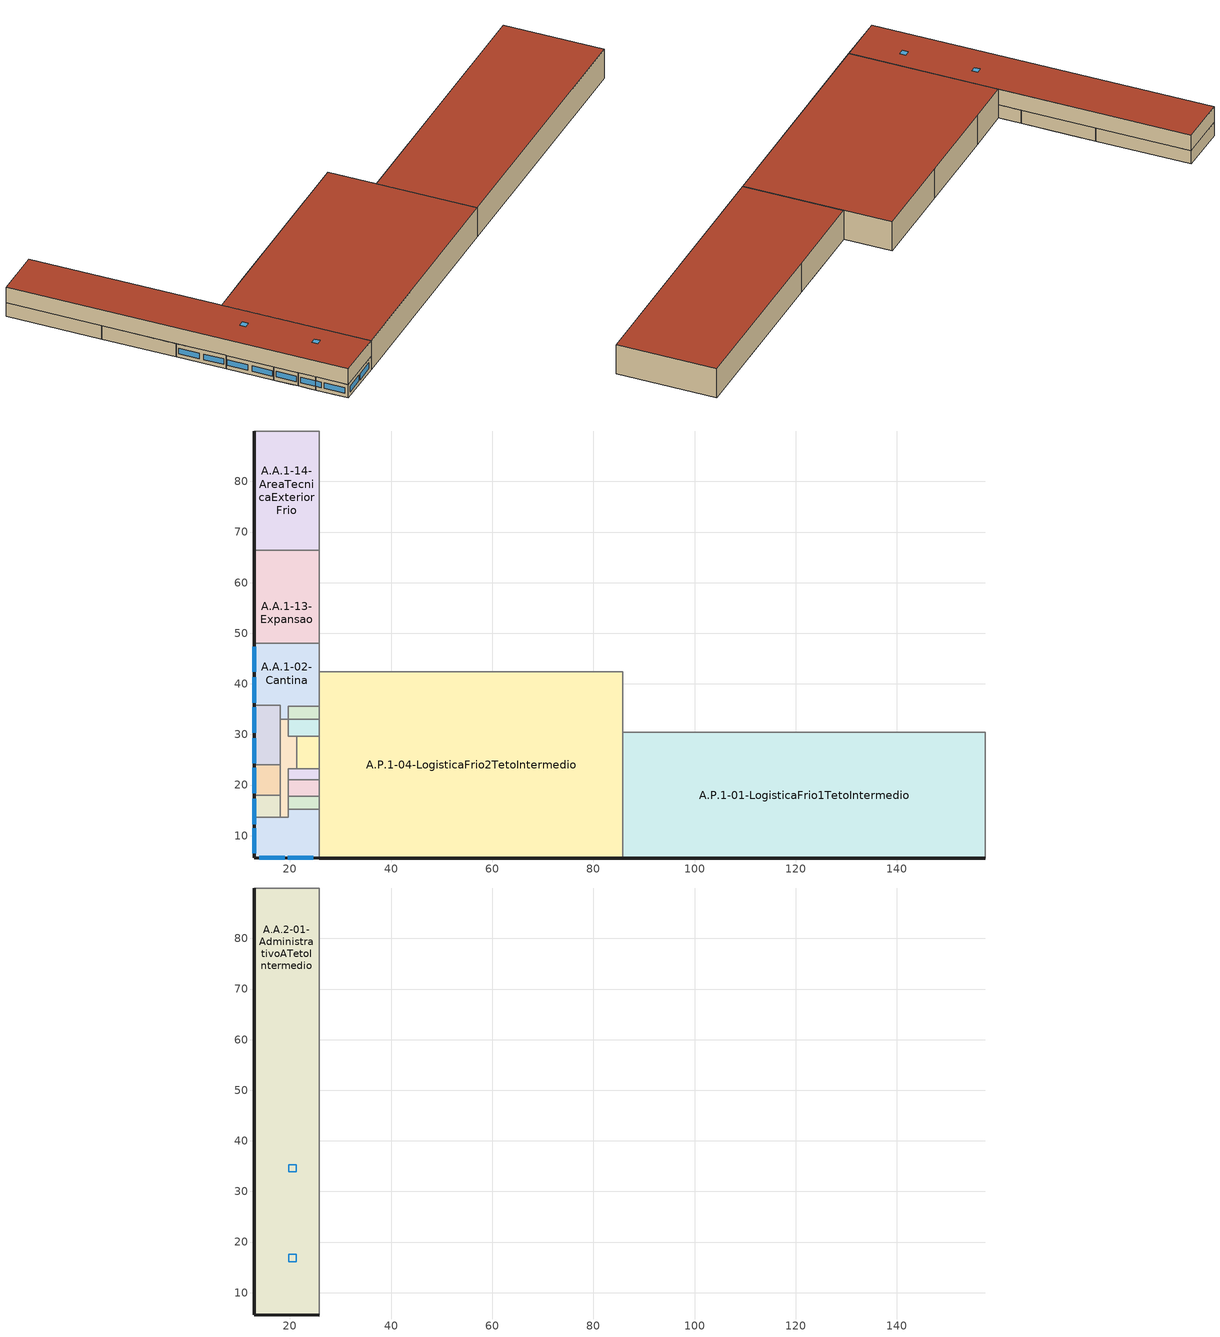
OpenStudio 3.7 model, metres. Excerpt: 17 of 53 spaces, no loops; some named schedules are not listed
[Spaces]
A.A.1-16-Caixadeescadas
 floor to A.A.0-03-Caixadeescadas: 19.73,17.81 25.8,17.81 25.8,15.27 19.73,15.27 z6.1
 wall to A.A.1-08-SaladeReunioes: 25.8,17.81 19.73,17.81 z6.1:9.7
 wall to A.P.1-04-LogisticaFrio2TetoIntermedio: 25.8,15.27 25.8,17.81 z6.1:9.7
 wall to A.A.1-01-Areadedistribuicao: 19.73,17.81 19.73,15.27 z6.1:9.7
 wall to A.A.1-06-AreadeTrabalho: 19.73,15.27 25.8,15.27 z6.1:9.7
A.A.1-06-AreadeTrabalho
 floor to A.A.0-20-Hall: 25.8,7.83 25.8,5.59 23.49,5.59 23.49,7.83 z6.1
 floor to A.A.0-18-AcessoCondutores: 23.49,7.83 23.49,5.59 12.99,5.59 12.99,7.83 z6.1
 floor to A.A.0-19-I.S.Condutores: 25.8,11.9 25.8,7.83 22.14,7.83 22.14,11.9 z6.1
 floor to A.A.0-06-Escritorio: 25.8,15.27 25.8,11.9 21,11.9 21,15.27 z6.1
 floor to A.A.0-05-OpenSpace: 21,15.27 21,11.9 22.14,11.9 22.14,7.83 12.99,7.83 12.99,13.67 19.73,13.67 19.73,15.27 z6.1
 wall outside: 12.99,13.67 12.99,5.59 25.8,5.59 z6.1:9.7
 wall to A.A.1-01-Areadedistribuicao: 19.73,15.27 19.73,13.67 18.07,13.67 z6.1:9.7
 wall to A.A.1-05-Escritorio: 18.07,13.67 12.99,13.67 z6.1:9.7
 wall to A.P.1-04-LogisticaFrio2TetoIntermedio: 25.8,5.59 25.8,7.83 25.8,11.9 25.8,15.27 z6.1:9.7
 window: 13.99,5.59 18.99,5.59 / 19.59,5.59 24.59,5.59 / 12.99,11.49 12.99,6.49 / 12.99,13.62 12.99,12.29 z7.1:8.6
A.A.1-08-SaladeReunioes
 floor to A.A.0-01-Entrada: 19.73,19.86 23.33,19.86 23.33,17.81 19.73,17.81 z6.1
 floor to A.A.0-09-Areadedistribuicao: 21.35,21.05 21.35,19.86 19.73,19.86 19.73,21.05 z6.1
 floor to A.A.0-16-GabineteMedico: 25.8,21.05 25.8,19.86 21.35,19.86 21.35,21.05 z6.1
 floor to A.A.0-02-Hall: 23.33,19.86 25.8,19.86 25.8,17.81 23.33,17.81 z6.1
 wall to A.P.1-04-LogisticaFrio2TetoIntermedio: 25.8,17.81 25.8,19.86 25.8,21.05 z6.1:9.7
 wall to A.A.1-01-Areadedistribuicao: 19.73,21.05 19.73,17.81 z6.1:9.7
 wall to A.A.1-12-Arquivo: 25.8,21.05 19.73,21.05 z6.1:9.7
A.A.1-12-Arquivo
 floor to A.A.0-09-Areadedistribuicao: 21.35,23.23 21.35,21.05 19.73,21.05 19.73,23.23 z6.1
 floor to A.A.0-16-GabineteMedico: 25.8,23.23 25.8,21.05 21.35,21.05 21.35,23.23 z6.1
 wall to A.A.1-01-Areadedistribuicao: 21.35,23.23 19.73,23.23 19.73,21.05 z6.1:9.7
 wall to A.P.1-04-LogisticaFrio2TetoIntermedio: 25.8,21.05 25.8,23.23 z6.1:9.7
 wall to A.A.1-09-10-11-IS: 25.8,23.23 21.35,23.23 z6.1:9.7
A.A.1-09-10-11-IS
 floor to A.A.0-13-14-15-IS: 25.8,29.66 25.8,23.23 21.35,23.23 21.35,29.66 z6.1
 wall to A.A.1-01-Areadedistribuicao: 21.35,29.66 21.35,23.23 z6.1:9.7
 wall to A.A.1-07-SaladeReunioes: 25.8,29.66 21.35,29.66 z6.1:9.7
 wall to A.P.1-04-LogisticaFrio2TetoIntermedio: 25.8,23.23 25.8,29.66 z6.1:9.7
A.A.1-07-SaladeReunioes
 floor to A.A.0-09-Areadedistribuicao: 23.33,33.02 23.33,31.43 21.35,31.43 21.35,29.66 19.73,29.66 19.73,33.02 z6.1
 floor to A.A.0-10-Hall: 25.8,33.02 25.8,31.43 23.33,31.43 23.33,33.02 z6.1
 floor to A.A.0-17-Zonatecnica: 25.8,31.43 25.8,29.66 21.35,29.66 21.35,31.43 z6.1
 wall to A.A.1-01-Areadedistribuicao: 19.73,33.02 19.73,29.66 21.35,29.66 z6.1:9.7
 wall to A.A.1-15-Caixadeescadas: 25.8,33.02 19.73,33.02 z6.1:9.7
 wall to A.P.1-04-LogisticaFrio2TetoIntermedio: 25.8,29.66 25.8,31.43 25.8,33.02 z6.1:9.7
A.A.1-05-Escritorio
 floor to A.A.0-05-OpenSpace: 12.99,15.27 18.07,15.27 18.07,13.67 12.99,13.67 z6.1
 floor to A.A.0-04-07-IS: 18.07,17.99 18.07,15.27 16.97,15.27 16.97,17.99 z6.1
 floor to A.A.0-01-Entrada: 16.97,17.99 16.97,15.27 12.99,15.27 12.99,17.99 z6.1
 wall outside: 12.99,17.99 12.99,13.67 z6.1:9.7
 wall to A.A.1-04-AreadeTrabalho: 18.07,17.99 12.99,17.99 z6.1:9.7
 wall to A.A.1-01-Areadedistribuicao: 18.07,13.67 18.07,17.99 z6.1:9.7
 window: 12.99,17.29 12.99,13.72 z7.1:8.6
A.A.1-04-AreadeTrabalho
 floor to A.A.0-04-07-IS: 18.07,18.26 18.07,17.99 16.97,17.99 16.97,18.26 z6.1
 floor to A.A.0-12-BalnearioMasculino: 18.07,23.97 18.07,19.86 12.99,19.86 12.99,23.97 z6.1
 floor to A.A.0-01-Entrada: 18.07,19.86 18.07,18.26 16.97,18.26 16.97,17.99 12.99,17.99 12.99,19.86 z6.1
 wall outside: 12.99,23.97 12.99,17.99 z6.1:9.7
 wall to A.A.1-01-Areadedistribuicao: 18.07,17.99 18.07,23.97 z6.1:9.7
 wall to A.A.1-03-AreaTrabalho: 18.07,23.97 12.99,23.97 z6.1:9.7
 window: 12.99,23.39 12.99,18.39 z7.1:8.6
A.A.1-03-AreaTrabalho
 floor to A.A.0-12-BalnearioMasculino: 18.07,26.94 18.07,23.97 12.99,23.97 12.99,26.94 z6.1
 floor to A.A.0-08-Entrada: 18.07,35.73 18.07,34.03 12.99,34.03 12.99,35.73 z6.1
 floor to A.A.0-11-BalnearioFeminino: 18.07,34.03 18.07,26.94 12.99,26.94 12.99,34.03 z6.1
 wall outside: 12.99,35.73 12.99,23.97 z6.1:9.7
 wall to A.A.1-02-Cantina: 18.07,33.02 18.07,35.73 12.99,35.73 z6.1:9.7
 wall to A.A.1-01-Areadedistribuicao: 18.07,23.97 18.07,33.02 z6.1:9.7
 window: 12.99,29.29 12.99,24.29 / 12.99,35.39 12.99,30.39 z7.1:8.6
A.A.1-01-Areadedistribuicao
 floor to A.A.0-11-BalnearioFeminino: 19.73,33.02 19.73,29.09 18.33,29.09 18.33,26.94 18.07,26.94 18.07,33.02 z6.1
 floor to A.A.0-09-Areadedistribuicao: 21.35,29.66 21.35,23.23 19.73,23.23 19.73,24.79 18.33,24.79 18.33,29.09 19.73,29.09 19.73,29.66 z6.1
 floor to A.A.0-05-OpenSpace: 19.73,15.27 19.73,13.67 18.07,13.67 18.07,15.27 z6.1
 floor to A.A.0-04-07-IS: 19.73,18.26 19.73,15.27 18.07,15.27 18.07,18.26 z6.1
 floor to A.A.0-01-Entrada: 19.73,19.86 19.73,18.26 18.07,18.26 18.07,19.86 z6.1
 floor to A.A.0-12-BalnearioMasculino: 18.33,26.94 18.33,24.79 19.73,24.79 19.73,19.86 18.07,19.86 18.07,26.94 z6.1
 wall to A.A.1-02-Cantina: 19.73,33.02 18.07,33.02 z6.1:9.7
A.A.1-15-Caixadeescadas
 floor to A.A.0-08-Entrada: 25.8,35.57 25.8,33.02 19.73,33.02 19.73,35.57 z6.1
 wall to A.P.1-04-LogisticaFrio2TetoIntermedio: 25.8,33.02 25.8,35.57 z6.1:9.7
 wall to A.A.1-02-Cantina: 25.8,35.57 19.73,35.57 19.73,33.02 z6.1:9.7
A.A.1-02-Cantina
 floor to A.A.0-08-Entrada: 12.99,36.07 25.8,36.07 25.8,35.57 19.73,35.57 19.73,34.03 18.07,34.03 18.07,35.73 12.99,35.73 z6.1
 floor to A.A.0-11-BalnearioFeminino: 19.73,34.03 19.73,33.02 18.07,33.02 18.07,34.03 z6.1
 floor to A.P.0-08-SaladeBaterias: 25.8,48.01 25.8,36.07 12.99,36.07 12.99,48.01 z6.1
 wall outside: 12.99,48.01 12.99,35.73 z6.1:9.7
 wall to A.P.1-04-LogisticaFrio2TetoIntermedio: 25.8,35.57 25.8,36.07 25.8,42.4 z6.1:9.7
 wall to A.A.1-13-Expansao: 25.8,48.01 12.99,48.01 z6.1:9.7
 wall to A.P.0-07-ArmazenagemFrio5: 25.8,42.4 25.8,48.01 z6.1:9.7
 window: 12.99,41.29 12.99,36.29 / 12.99,47.39 12.99,42.39 z7.1:8.6
A.A.1-13-Expansao
 floor to A.P.0-08-SaladeBaterias: 25.8,60.11 25.8,48.01 12.99,48.01 12.99,60.11 z6.1
 floor to A.P.0-09-Manutencao: 25.8,66.37 25.8,60.11 12.99,60.11 12.99,66.37 z6.1
 wall outside: 12.99,66.37 12.99,48.01 z6.1:9.7
 wall to A.A.1-14-AreaTecnicaExteriorFrio: 25.8,66.37 12.99,66.37 z6.1:9.7
 wall to A.P.0-07-ArmazenagemFrio5: 25.8,48.01 25.8,66.37 z6.1:9.7
A.A.1-14-AreaTecnicaExteriorFrio
 floor to A.P.0-10-11-AreaTecnica: 25.8,89.98 25.8,66.37 12.99,66.37 12.99,89.98 z6.1
 wall outside: 12.99,89.98 12.99,66.37 z6.1:9.7
 wall to A.P.0-12-Areadedistribuicao: 25.8,89.98 12.99,89.98 z6.1:9.7
 wall to A.P.0-07-ArmazenagemFrio5: 25.8,66.37 25.8,89.98 z6.1:9.7
A.P.1-04-LogisticaFrio2TetoIntermedio
 floor to A.P.0-04-LogisticaFrio2: 85.84,42.4 85.84,5.59 25.8,5.59 25.8,42.4 z6.1
 wall outside: 25.8,5.59 85.84,5.59 z6.1:13.9
 wall to A.P.1-01-LogisticaFrio1TetoIntermedio: 85.84,5.59 85.84,30.43 z6.1:13.9
 wall to A.P.0-06-ArmazenagemFrio4: 61.84,42.4 37.8,42.4 z6.1:13.9
 wall to A.P.0-05-ArmazenagemFrio3: 85.84,42.4 61.84,42.4 z6.1:13.9
 wall to A.P.0-07-ArmazenagemFrio5: 37.8,42.4 25.8,42.4 z6.1:13.9
 wall to A.P.0-03-ArmazenagemFrio2: 85.84,30.43 85.84,42.4 z6.1:13.9
 wall to A.A.2-01-AdministrativoATetoIntermedio: 25.8,42.4 25.8,5.59 z9.7:13.9
 roof outside: 85.84,5.59 85.84,42.4 25.8,42.4 25.8,5.59 z13.9
A.P.1-01-LogisticaFrio1TetoIntermedio
 floor to A.P.0-01-LogisticaFrio1: 157.43,30.43 157.43,5.59 85.84,5.59 85.84,30.43 z6.1
 wall outside: 85.84,5.59 157.43,5.59 z6.1:13.9
 wall to A.P.0-02-ArmazenagemFrio1: 157.43,30.43 109.83,30.43 z6.1:13.9
 wall to E.P.0-01-NaveE: 157.43,5.59 157.43,30.43 z6.1:13.9
 wall to A.P.0-03-ArmazenagemFrio2: 109.83,30.43 85.84,30.43 z6.1:13.9
 roof outside: 157.43,5.59 157.43,30.43 85.84,30.43 85.84,5.59 z13.9
A.A.2-01-AdministrativoATetoIntermedio
 floor to A.A.1-06-AreadeTrabalho: 25.8,15.27 25.8,5.59 12.99,5.59 12.99,13.67 19.73,13.67 19.73,15.27 z9.7
 floor to A.A.1-13-Expansao: 25.8,66.37 25.8,48.01 12.99,48.01 12.99,66.37 z9.7
 floor to A.A.1-02-Cantina: 25.8,48.01 25.8,35.57 19.73,35.57 19.73,33.02 18.07,33.02 18.07,35.73 12.99,35.73 12.99,48.01 z9.7
 floor to A.A.1-08-SaladeReunioes: 25.8,21.05 25.8,17.81 19.73,17.81 19.73,21.05 z9.7
 floor to A.A.1-07-SaladeReunioes: 25.8,33.02 25.8,29.66 19.73,29.66 19.73,33.02 z9.7
 floor to A.A.1-09-10-11-IS: 25.8,29.66 25.8,23.23 21.35,23.23 21.35,29.66 z9.7
 floor to A.A.1-15-Caixadeescadas: 25.8,35.57 25.8,33.02 19.73,33.02 19.73,35.57 z9.7
 floor to A.A.1-01-Areadedistribuicao: 19.73,33.02 19.73,29.66 21.35,29.66 21.35,23.23 19.73,23.23 19.73,13.67 18.07,13.67 18.07,33.02 z9.7
 floor to A.A.1-16-Caixadeescadas: 25.8,17.81 25.8,15.27 19.73,15.27 19.73,17.81 z9.7
 floor to A.A.1-04-AreadeTrabalho: 18.07,23.97 18.07,17.99 12.99,17.99 12.99,23.97 z9.7
 floor to A.A.1-05-Escritorio: 18.07,17.99 18.07,13.67 12.99,13.67 12.99,17.99 z9.7
 floor to A.A.1-12-Arquivo: 25.8,23.23 25.8,21.05 19.73,21.05 19.73,23.23 z9.7
 floor to A.A.1-03-AreaTrabalho: 18.07,35.73 18.07,23.97 12.99,23.97 12.99,35.73 z9.7
 floor to A.A.1-14-AreaTecnicaExteriorFrio: 25.8,89.98 25.8,66.37 12.99,66.37 12.99,89.98 z9.7
 wall outside: 12.99,89.98 12.99,5.59 25.8,5.59 z9.7:13.9
 wall to A.P.0-12-Areadedistribuicao: 25.8,89.98 12.99,89.98 z9.7:13.9
 wall to A.P.0-07-ArmazenagemFrio5: 25.8,42.4 25.8,89.98 z9.7:13.9
 roof outside: 25.8,5.59 25.8,89.98 12.99,89.98 12.99,5.59 z13.9
 skylight: 21.26,33.87 21.26,35.32 19.81,35.32 19.81,33.87 z13.9; 21.26,16.12 21.26,17.57 19.81,17.57 19.81,16.12 z13.9
[Building]
VGP-Montijo: Default Construction Set=VGP-Montijo; Standards Template=90.1-2016; Standards Building Type=Warehouse
[Site]
Lisboa: Latitude {deg}=38.73; Longitude {deg}=-9.15; Time Zone {hr}=0; Elevation {m}=71
[ClimateZones]
Climate Zone Institution Name 1=ASHRAE; Climate Zone Document Name 1=ANSI/ASHRAE Standard 169; Climate Zone Document Year 1=2006; Climate Zone Value 1=3A; Climate Zone Institution Name 2=CEC; Climate Zone Document Name 2=California Climate Zone Descriptions; Climate Zone Document Year 2=1995
[SizingPeriod:DesignDay] Barometric Pressure {Pa}=100475; Rain Indicator=No; Snow Indicator=No; Day of Month=21; Daylight Saving Time Indicator=No; Humidity Condition Type=Wetbulb; Dry-Bulb Temperature Range Modifier Type=DefaultMultipliers
Name | Maximum Dry-Bulb Temperature {C} | Daily Dry-Bulb Temperature Range {deltaC} | Wind Speed {m/s} | Wind Direction {deg} | Sky Clearness | Month | Day Type | Wetbulb or DewPoint at Maximum Dry-Bulb {C} | Solar Model Indicator | ASHRAE Clear Sky Optical Depth for Beam Irradiance | ASHRAE Clear Sky Optical Depth for Diffuse Irradiance
Lisboa Ann Htg 99.6% Condns DB | 4.2 | 0 | 2.2 | 50 | 0 | 1 | WinterDesignDay | 4.2 | ASHRAEClearSky
Lisboa Ann Clg .4% Condns DB=>MWB | 34.2 | 10.1 | 4.4 | 330 |  | 8 | SummerDesignDay | 20 | ASHRAETau | 0.413 | 2.172
[Construction]
Parede Exterior (ParE1): Sandwich-panel-(HI-PIR-STM)_8cm, Air-cavity_18cm, Mineral-wool_5cm, Gypsum-boards_2.5cm
Parede Interior (ParI1): Gypsum-boards_2.5cm, Mineral-wool_5cm, Precast-concrete_16cm, Insulation-panel_10cm
Cobertura Interior (CobI1): Mineral-wool_4cm, Gypsum-boards_1.25cm
Pavimento Interior (PavI1): Hollow-core-slab_35cm, Impactodan_0.5cm, Lightweight-concrete-screed_5cm, Filling-mortar_5cm
Pavimento em contacto com o terreno (PavS1): Floor-slab_20cm, Filling-mortar_5cm
Exterior Window: Exterior Window (6+16+55.1)
Glass Door: Glass Door (6+16+55.1)
Skylight: Skylight (6+16+55.1)
Gate Overhead Door: Gate Overhead Door
Exterior Opaque Door: Opaque Door
Pavimento Interior (PavI1) - Inverse: Filling-mortar_5cm, Lightweight-concrete-screed_5cm, Impactodan_0.5cm, Hollow-core-slab_35cm
[Material] Thermal Absorptance=0.9
Name | Roughness | Thickness {m} | Conductivity {W/m-K} | Density {kg/m3} | Specific Heat {J/kg-K} | Solar Absorptance | Visible Absorptance
Filling-mortar_5cm | MediumRough | 0.05 | 1.4 | 2000 | 800 | 0.65 | 0.65
Floor-slab_20cm | MediumRough | 0.2 | 1.3 | 2400 | 840 | 0.65 | 0.65
Gypsum-boards_1.25cm; Gypsum-boards_2.5cm | Smooth | 0.0125 | 0.2 | 950 | 840 | 0.4 | 0.4
Hollow-core-slab_35cm | MediumRough | 0.35 | 0.62 | 2300 | 1000 | 0.65 | 0.65
Impactodan_0.5cm | Smooth | 0.005 | 0.038 | 25 | 2500 | 0.4 | 0.4
Insulation-panel_10cm | MediumRough | 0.1 | 0.04 | 30 | 750 | 0.5 | 0.5
Lightweight-concrete-screed_5cm | MediumRough | 0.05 | 0.55 | 1400 | 1100 | 0.65 | 0.65
Mineral-wool_4cm; Mineral-wool_5cm | MediumRough | 0.04 | 0.04 | 30 | 750 | 0.5 | 0.5
Precast-concrete_16cm | MediumRough | 0.16 | 1.55 | 2400 | 840 | 0.65 | 0.65
Sandwich-panel-(HI-PIR-STM)_8cm | MediumSmooth | 0.08 | 0.022 | 40 | 1400 | 0.5 | 0.5
[Material:NoMass] Roughness=Smooth; Thermal Resistance {m2-K/W}=0.555556
Gate Overhead Door; Opaque Door
[Material:AirGap]
Air-cavity_18cm: Thermal Resistance {m2-K/W}=0.15
[DefaultConstructionSet]
VGP-Montijo: Default Exterior Surface Constructions=Default Surface Constructions 1; Default Interior Surface Constructions=Default Surface Constructions 2; Default Ground Contact Surface Constructions=Default Surface Constructions 3; Default Exterior SubSurface Constructions=Default Sub Surface Constructions 1; Default Interior SubSurface Constructions=Default Sub Surface Constructions 2
[DefaultSurfaceConstructions]
Name | Wall Construction | Roof Ceiling Construction | Floor Construction
Default Surface Constructions 1 | Parede Exterior (ParE1) | Cobertura Interior (CobI1)
Default Surface Constructions 2 | Parede Interior (ParI1) | Pavimento Interior (PavI1) - Inverse | Pavimento Interior (PavI1)
Default Surface Constructions 3 |  |  | Pavimento em contacto com o terreno (PavS1)
[DefaultSubSurfaceConstructions]
Name | Fixed Window Construction | Operable Window Construction | Door Construction | Glass Door Construction | Overhead Door Construction | Skylight Construction
Default Sub Surface Constructions 1 | Exterior Window | Exterior Window | Exterior Opaque Door | Glass Door | Gate Overhead Door | Skylight
Default Sub Surface Constructions 2
[WindowMaterial:SimpleGlazingSystem] U-Factor {W/m2-K}=1.15; Solar Heat Gain Coefficient=0.28
Exterior Window (6+16+55.1); Glass Door (6+16+55.1); Skylight (6+16+55.1)
[ThermostatSetpoint:DualSetpoint]
Name | Heating Setpoint Temperature Schedule | Cooling Setpoint Temperature Schedule
TZ-A.A.1-02-Cantina Thermostat Setpoint Dual Setpoint; TZ-A.A.1-03-AreaTrabalho Thermostat Setpoint Dual Setpoint; TZ-A.A.1-08-SaladeReunioes Thermostat Setpoint Dual Setpoint; TZ-A.A.1-07-SaladeReunioes Thermostat Setpoint Dual Setpoint; TZ-A.A.1-06-AreadeTrabalho Thermostat Setpoint Dual Setpoint; TZ-A.A.1-12-Arquivo Thermostat Setpoint Dual Setpoint; TZ-A.A.1-04-AreadeTrabalho Thermostat Setpoint Dual Setpoint; TZ-A.A.1-05-Escritorio Thermostat Setpoint Dual Setpoint | VGP-Montijo HtgSetp | VGP-Montijo ClgSetp
TZ-A.A.1-15-Caixadeescadas Thermostat Setpoint Dual Setpoint; TZ-A.A.2-01-AdministrativoATetoIntermedio Thermostat Setpoint Dual Setpoint; TZ-A.A.1-14-AreaTecnicaExteriorFrio Thermostat Setpoint Dual Setpoint; TZ-A.A.1-13-Expansao Thermostat Setpoint Dual Setpoint; TZ-A.A.1-01-Areadedistribuicao Thermostat Setpoint Dual Setpoint; TZ-A.A.1-16-Caixadeescadas Thermostat Setpoint Dual Setpoint; TZ-A.P.1-04-LogisticaFrio2TetoIntermedio Thermostat Setpoint Dual Setpoint; TZ-A.P.1-01-LogisticaFrio1TetoIntermedio Thermostat Setpoint Dual Setpoint; TZ-A.A.1-09-10-11-IS Thermostat Setpoint Dual Setpoint | No Heating HtgSetp | No Cooling ClgSetp
[BuildingStory] Nominal Z Coordinate {m}=0; Nominal Floor to Floor Height {m}=13.9
AdministrativoA; Unconditioned
[Space]
Name | Space Type | Building Story | Thermal Zone | Floor Area {m2} | Design Specification Outdoor Air Object | Part of Total Floor Area
A.A.1-16-Caixadeescadas | Stairs | AdministrativoA | TZ-A.A.1-16-Caixadeescadas | 11.8
A.A.1-06-AreadeTrabalho | Office | AdministrativoA | TZ-A.A.1-06-AreadeTrabalho | 99.82 | A.A.1-06-AreadeTrabalho Ventilation
A.A.1-08-SaladeReunioes | MeetingRoom | AdministrativoA | TZ-A.A.1-08-SaladeReunioes | 17.4 | A.A.1-08-SaladeReunioes Ventilation
A.A.1-12-Arquivo | Storage | AdministrativoA | TZ-A.A.1-12-Arquivo | 11.8 | A.A.1-12-Arquivo Ventilation
A.A.1-09-10-11-IS | WC | AdministrativoA | TZ-A.A.1-09-10-11-IS | 22.48 | A.A.1-09-10-11-IS Ventilation
A.A.1-07-SaladeReunioes | MeetingRoom | AdministrativoA | TZ-A.A.1-07-SaladeReunioes | 18.35 | A.A.1-07-SaladeReunioes Ventilation
A.A.1-05-Escritorio | Office | AdministrativoA | TZ-A.A.1-05-Escritorio | 18.86 | A.A.1-05-Escritorio Ventilation
A.A.1-04-AreadeTrabalho | Office | AdministrativoA | TZ-A.A.1-04-AreadeTrabalho | 26.39 | A.A.1-04-AreadeTrabalho Ventilation
A.A.1-03-AreaTrabalho | Office | AdministrativoA | TZ-A.A.1-03-AreaTrabalho | 52.42 | A.A.1-03-AreaTrabalho Ventilation
A.A.1-01-Areadedistribuicao | Circulations | AdministrativoA | TZ-A.A.1-01-Areadedistribuicao | 39.02 | A.A.1-01-Areadedistribuicao Ventilation
A.A.1-15-Caixadeescadas | Stairs | AdministrativoA | TZ-A.A.1-15-Caixadeescadas | 11.8
A.A.1-02-Cantina | Cantine | AdministrativoA | TZ-A.A.1-02-Cantina | 150.11 | A.A.1-02-Cantina Ventilation
A.A.1-13-Expansao | Storage | AdministrativoA | TZ-A.A.1-13-Expansao | 227.03
A.A.1-14-AreaTecnicaExteriorFrio | TechnicalArea | AdministrativoA | TZ-A.A.1-14-AreaTecnicaExteriorFrio | 279.33
A.A.2-01-AdministrativoATetoIntermedio | RoofSpace | Unconditioned | TZ-A.A.2-01-AdministrativoATetoIntermedio |  |  | No
A.P.1-04-LogisticaFrio2TetoIntermedio | RoofSpace | Unconditioned | TZ-A.P.1-04-LogisticaFrio2TetoIntermedio |  |  | No
A.P.1-01-LogisticaFrio1TetoIntermedio | RoofSpace | Unconditioned | TZ-A.P.1-01-LogisticaFrio1TetoIntermedio |  |  | No
[SpaceType]
Name | Default Schedule Set | Design Specification Outdoor Air Object
Cantine | Cantine Schedule Set | Cantine Ventilation
Circulations | Circulations Schedule Set | Circulations Ventilation
MeetingRoom | MeetingRoom Schedule Set | MeetingRoom Ventilation
Office | Office Schedule Set | Office Ventilation
RoofSpace | RoofSpace Schedule Set | RoofSpace Ventilation
Stairs | Stairs Schedule Set | Stairs Ventilation
Storage | Storage Schedule Set | Storage Ventilation
TechnicalArea | TechnicalArea Schedule Set | TechnicalArea Ventilation
Warehouse | Warehouse Schedule Set | Warehouse Ventilation
WC | WC Schedule Set | WC Ventilation
[DefaultScheduleSet]
Name | Number of People Schedule | People Activity Level Schedule | Lighting Schedule | Electric Equipment Schedule | Infiltration Schedule
Cantine Schedule Set | Cantine Number Of People Schedule | Cantine People Activity Level Schedule | Cantine Lighting Schedule | Cantine Electric Equipment Schedule | Cantine Infiltration Schedule
Circulations Schedule Set | Circulations Number Of People Schedule | Circulations People Activity Level Schedule | Circulations Lighting Schedule | Circulations Electric Equipment Schedule | Circulations Infiltration Schedule
MeetingRoom Schedule Set | MeetingRoom Number Of People Schedule | MeetingRoom People Activity Level Schedule | MeetingRoom Lighting Schedule | MeetingRoom Electric Equipment Schedule | MeetingRoom Infiltration Schedule
Office Schedule Set | Office Number Of People Schedule | Office People Activity Level Schedule | Office Lighting Schedule | Office Electric Equipment Schedule | Office Infiltration Schedule
RoofSpace Schedule Set | RoofSpace Number Of People Schedule | RoofSpace People Activity Level Schedule | RoofSpace Lighting Schedule | RoofSpace Electric Equipment Schedule | RoofSpace Infiltration Schedule
Stairs Schedule Set | Stairs Number Of People Schedule | Stairs People Activity Level Schedule | Stairs Lighting Schedule | Stairs Electric Equipment Schedule | Stairs Infiltration Schedule
Storage Schedule Set | Storage Number Of People Schedule | Storage People Activity Level Schedule | Storage Lighting Schedule | Storage Electric Equipment Schedule | Storage Infiltration Schedule
TechnicalArea Schedule Set | TechnicalArea Number Of People Schedule | TechnicalArea People Activity Level Schedule | TechnicalArea Lighting Schedule | TechnicalArea Electric Equipment Schedule | TechnicalArea Infiltration Schedule
WC Schedule Set | WC Number Of People Schedule | WC People Activity Level Schedule | WC Lighting Schedule | WC Electric Equipment Schedule | WC Infiltration Schedule
Warehouse Schedule Set | Warehouse Number Of People Schedule | Warehouse People Activity Level Schedule | Warehouse Lighting Schedule | Warehouse Electric Equipment Schedule | Warehouse Infiltration Schedule
[DesignSpecification:OutdoorAir]
Cantine Ventilation; MeetingRoom Ventilation: Outdoor Air Flow Rate {m3/s}=0; Outdoor Air Flow Air Changes per Hour {1/hr}=0.0001
Circulations Ventilation; Office Ventilation; RoofSpace Ventilation; Stairs Ventilation; Storage Ventilation; TechnicalArea Ventilation; WC Ventilation: Outdoor Air Flow Air Changes per Hour {1/hr}=0.0001
Warehouse Ventilation: Outdoor Air Flow Air Changes per Hour {1/hr}=0.5
A.A.1-01-Areadedistribuicao Ventilation: Outdoor Air Flow Rate {m3/s}=0.0277778
A.A.1-02-Cantina Ventilation: Outdoor Air Flow Rate {m3/s}=0.566667
A.A.1-03-AreaTrabalho Ventilation: Outdoor Air Flow Rate {m3/s}=0.0666667
A.A.1-04-AreadeTrabalho Ventilation: Outdoor Air Flow Rate {m3/s}=0.0333333
A.A.1-05-Escritorio Ventilation: Outdoor Air Flow Rate {m3/s}=0.0416667
A.A.1-06-AreadeTrabalho Ventilation: Outdoor Air Flow Rate {m3/s}=0.15
A.A.1-07-SaladeReunioes Ventilation: Outdoor Air Flow Rate {m3/s}=0.1
A.A.1-09-10-11-IS Ventilation: Outdoor Air Flow Rate {m3/s}=0.141667
A.A.1-12-Arquivo Ventilation: Outdoor Air Flow Rate {m3/s}=0.0138889
A.A.1-08-SaladeReunioes Ventilation: Outdoor Air Flow Rate {m3/s}=0.1; Outdoor Air Flow Air Changes per Hour {1/hr}=0; Outdoor Air Method=Sum; Outdoor Air Flow per Person {m3/s-person}=0; Outdoor Air Flow per Floor Area {m3/s-m2}=0
[SpaceInfiltration:DesignFlowRate] Design Flow Rate Calculation Method=Flow/ExteriorArea; Flow per Exterior Surface Area {m3/s-m2}=0.000133333; Air Changes per Hour {1/hr}=0
Name | Space or SpaceType
Cantine Infiltration | Cantine
Circulations Infiltration | Circulations
MeetingRoom Infiltration | MeetingRoom
Office Infiltration | Office
RoofSpace Infiltration | RoofSpace
Stairs Infiltration | Stairs
Storage Infiltration | Storage
TechnicalArea Infiltration | TechnicalArea
WC Infiltration | WC
Warehouse Infiltration | Warehouse
[People:Definition] Fraction Radiant=0.3
Name | Number of People Calculation Method | People per Space Floor Area {person/m2} | Mean Radiant Temperature Calculation Type | Number of People {people}
Cantine People Definition; Circulations People Definition; MeetingRoom People Definition; Office People Definition; RoofSpace People Definition; Stairs People Definition; Storage People Definition; TechnicalArea People Definition; WC People Definition | People/Area | 0
Warehouse People Definition | People/Area | 0 | ZoneAveraged
A.A.1-02-Cantina People Definition | People |  |  | 68
A.A.1-03-AreaTrabalho People Definition | People |  |  | 8
A.A.1-04-AreadeTrabalho People Definition | People |  |  | 4
A.A.1-05-Escritorio People Definition | People |  |  | 1
A.A.1-06-AreadeTrabalho People Definition | People |  |  | 18
A.A.1-07-SaladeReunioes People Definition; A.A.1-08-SaladeReunioes People Definition | People |  |  | 12
[People] Multiplier=1
Name | People Definition | Space or SpaceType
Cantine People | Cantine People Definition | Cantine
Circulations People | Circulations People Definition | Circulations
MeetingRoom People | MeetingRoom People Definition | MeetingRoom
Office People | Office People Definition | Office
RoofSpace People | RoofSpace People Definition | RoofSpace
Stairs People | Stairs People Definition | Stairs
Storage People | Storage People Definition | Storage
TechnicalArea People | TechnicalArea People Definition | TechnicalArea
WC People | WC People Definition | WC
Warehouse People | Warehouse People Definition | Warehouse
A.A.1-02-Cantina People | A.A.1-02-Cantina People Definition | A.A.1-02-Cantina
A.A.1-03-AreaTrabalho People | A.A.1-03-AreaTrabalho People Definition | A.A.1-03-AreaTrabalho
A.A.1-04-AreadeTrabalho People | A.A.1-04-AreadeTrabalho People Definition | A.A.1-04-AreadeTrabalho
A.A.1-05-Escritorio People | A.A.1-05-Escritorio People Definition | A.A.1-05-Escritorio
A.A.1-06-AreadeTrabalho People | A.A.1-06-AreadeTrabalho People Definition | A.A.1-06-AreadeTrabalho
A.A.1-07-SaladeReunioes People | A.A.1-07-SaladeReunioes People Definition | A.A.1-07-SaladeReunioes
A.A.1-08-SaladeReunioes People | A.A.1-08-SaladeReunioes People Definition | A.A.1-08-SaladeReunioes
[Lights:Definition]
Name | Design Level Calculation Method | Watts per Space Floor Area {W/m2} | Lighting Level {W} | Fraction Radiant | Fraction Visible | Return Air Fraction
Cantine Lights Definition; Circulations Lights Definition; MeetingRoom Lights Definition; Office Lights Definition; RoofSpace Lights Definition; Stairs Lights Definition; Storage Lights Definition; TechnicalArea Lights Definition; WC Lights Definition; Warehouse Lights Definition | Watts/Area | 0
A.A.1-01-Areadedistribuicao Lights Definition; A.A.1-09-10-11-IS Lights Definition | LightingLevel |  | 100 | 0.4 | 0.2 | 0
A.A.1-02-Cantina Lights Definition | LightingLevel |  | 480 | 0.4 | 0.2 | 0
A.A.1-03-AreaTrabalho Lights Definition | LightingLevel |  | 240 | 0.4 | 0.2 | 0
A.A.1-04-AreadeTrabalho Lights Definition | LightingLevel |  | 180 | 0.4 | 0.2 | 0
A.A.1-05-Escritorio Lights Definition | LightingLevel |  | 120 | 0.4 | 0.2 | 0
A.A.1-06-AreadeTrabalho Lights Definition | LightingLevel |  | 420 | 0.4 | 0.2 | 0
A.A.1-07-SaladeReunioes Lights Definition; A.A.1-08-SaladeReunioes Lights Definition | LightingLevel |  | 90 | 0.4 | 0.2 | 0
A.A.1-12-Arquivo Lights Definition | LightingLevel |  | 40 | 0.4 | 0.2 | 0
A.A.1-13-Expansao Lights Definition | LightingLevel |  | 258 | 0.4 | 0.2 | 0
A.A.1-14-AreaTecnicaExteriorFrio Lights Definition | LightingLevel |  | 587 | 0.4 | 0.2 | 0
A.A.1-15-Caixadeescadas Lights Definition; A.A.1-16-Caixadeescadas Lights Definition | LightingLevel |  | 20 | 0.4 | 0.2 | 0
A.A.2-01-AdministrativoATetoIntermedio Lights Definition; A.P.1-01-LogisticaFrio1TetoIntermedio Lights Definition; A.P.1-04-LogisticaFrio2TetoIntermedio Lights Definition | LightingLevel |  | 0 | 0.4 | 0.2 | 0
[Lights] Fraction Replaceable=1
Name | Lights Definition | Space or SpaceType
Cantine Lights | Cantine Lights Definition | Cantine
Circulations Lights | Circulations Lights Definition | Circulations
MeetingRoom Lights | MeetingRoom Lights Definition | MeetingRoom
Office Lights | Office Lights Definition | Office
RoofSpace Lights | RoofSpace Lights Definition | RoofSpace
Stairs Lights | Stairs Lights Definition | Stairs
Storage Lights | Storage Lights Definition | Storage
TechnicalArea Lights | TechnicalArea Lights Definition | TechnicalArea
WC Lights | WC Lights Definition | WC
Warehouse Lights | Warehouse Lights Definition | Warehouse
A.A.1-01-Areadedistribuicao Lights | A.A.1-01-Areadedistribuicao Lights Definition | A.A.1-01-Areadedistribuicao
A.A.1-02-Cantina Lights | A.A.1-02-Cantina Lights Definition | A.A.1-02-Cantina
A.A.1-03-AreaTrabalho Lights | A.A.1-03-AreaTrabalho Lights Definition | A.A.1-03-AreaTrabalho
A.A.1-04-AreadeTrabalho Lights | A.A.1-04-AreadeTrabalho Lights Definition | A.A.1-04-AreadeTrabalho
A.A.1-05-Escritorio Lights | A.A.1-05-Escritorio Lights Definition | A.A.1-05-Escritorio
A.A.1-06-AreadeTrabalho Lights | A.A.1-06-AreadeTrabalho Lights Definition | A.A.1-06-AreadeTrabalho
A.A.1-07-SaladeReunioes Lights | A.A.1-07-SaladeReunioes Lights Definition | A.A.1-07-SaladeReunioes
A.A.1-08-SaladeReunioes Lights | A.A.1-08-SaladeReunioes Lights Definition | A.A.1-08-SaladeReunioes
A.A.1-09-10-11-IS Lights | A.A.1-09-10-11-IS Lights Definition | A.A.1-09-10-11-IS
A.A.1-12-Arquivo Lights | A.A.1-12-Arquivo Lights Definition | A.A.1-12-Arquivo
A.A.1-13-Expansao Lights | A.A.1-13-Expansao Lights Definition | A.A.1-13-Expansao
A.A.1-14-AreaTecnicaExteriorFrio Lights | A.A.1-14-AreaTecnicaExteriorFrio Lights Definition | A.A.1-14-AreaTecnicaExteriorFrio
A.A.1-15-Caixadeescadas Lights | A.A.1-15-Caixadeescadas Lights Definition | A.A.1-15-Caixadeescadas
A.A.1-16-Caixadeescadas Lights | A.A.1-16-Caixadeescadas Lights Definition | A.A.1-16-Caixadeescadas
A.A.2-01-AdministrativoATetoIntermedio Lights | A.A.2-01-AdministrativoATetoIntermedio Lights Definition | A.A.2-01-AdministrativoATetoIntermedio
A.P.1-01-LogisticaFrio1TetoIntermedio Lights | A.P.1-01-LogisticaFrio1TetoIntermedio Lights Definition | A.P.1-01-LogisticaFrio1TetoIntermedio
A.P.1-04-LogisticaFrio2TetoIntermedio Lights | A.P.1-04-LogisticaFrio2TetoIntermedio Lights Definition | A.P.1-04-LogisticaFrio2TetoIntermedio
[ElectricEquipment:Definition]
Name | Design Level Calculation Method | Watts per Space Floor Area {W/m2} | Design Level {W} | Fraction Latent | Fraction Radiant | Fraction Lost
Cantine Electric Equipment Definition; Circulations Electric Equipment Definition; MeetingRoom Electric Equipment Definition; Office Electric Equipment Definition; RoofSpace Electric Equipment Definition; Stairs Electric Equipment Definition; Storage Electric Equipment Definition; TechnicalArea Electric Equipment Definition; WC Electric Equipment Definition; Warehouse Electric Equipment Definition | Watts/Area | 0
A.A.1-03-AreaTrabalho Electric Equipment Definition | EquipmentLevel |  | 1200 | 0 | 0.5 | 0
A.A.1-04-AreadeTrabalho Electric Equipment Definition | EquipmentLevel |  | 600 | 0 | 0.5 | 0
A.A.1-05-Escritorio Electric Equipment Definition | EquipmentLevel |  | 150 | 0 | 0.5 | 0
A.A.1-06-AreadeTrabalho Electric Equipment Definition | EquipmentLevel |  | 2700 | 0 | 0.5 | 0
A.A.1-07-SaladeReunioes Electric Equipment Definition; A.A.1-08-SaladeReunioes Electric Equipment Definition | EquipmentLevel |  | 900 |  | 0.2
[ElectricEquipment]
Name | Electric Equipment Definition | Space or SpaceType
Cantine Electric Equipment | Cantine Electric Equipment Definition | Cantine
Circulations Electric Equipment | Circulations Electric Equipment Definition | Circulations
MeetingRoom Electric Equipment | MeetingRoom Electric Equipment Definition | MeetingRoom
Office Electric Equipment | Office Electric Equipment Definition | Office
RoofSpace Electric Equipment | RoofSpace Electric Equipment Definition | RoofSpace
Stairs Electric Equipment | Stairs Electric Equipment Definition | Stairs
Storage Electric Equipment | Storage Electric Equipment Definition | Storage
TechnicalArea Electric Equipment | TechnicalArea Electric Equipment Definition | TechnicalArea
WC Electric Equipment | WC Electric Equipment Definition | WC
Warehouse Electric Equipment | Warehouse Electric Equipment Definition | Warehouse
A.A.1-03-AreaTrabalho Electric Equipment | A.A.1-03-AreaTrabalho Electric Equipment Definition | A.A.1-03-AreaTrabalho
A.A.1-04-AreadeTrabalho Electric Equipment | A.A.1-04-AreadeTrabalho Electric Equipment Definition | A.A.1-04-AreadeTrabalho
A.A.1-05-Escritorio Electric Equipment | A.A.1-05-Escritorio Electric Equipment Definition | A.A.1-05-Escritorio
A.A.1-06-AreadeTrabalho Electric Equipment | A.A.1-06-AreadeTrabalho Electric Equipment Definition | A.A.1-06-AreadeTrabalho
A.A.1-07-SaladeReunioes Electric Equipment | A.A.1-07-SaladeReunioes Electric Equipment Definition | A.A.1-07-SaladeReunioes
A.A.1-08-SaladeReunioes Electric Equipment | A.A.1-08-SaladeReunioes Electric Equipment Definition | A.A.1-08-SaladeReunioes
[ThermalZone] Use Ideal Air Loads=No
Name | Thermostat
TZ-A.A.1-02-Cantina | TZ-A.A.1-02-Cantina Thermostat Setpoint Dual Setpoint
TZ-A.A.1-15-Caixadeescadas | TZ-A.A.1-15-Caixadeescadas Thermostat Setpoint Dual Setpoint
TZ-A.A.2-01-AdministrativoATetoIntermedio | TZ-A.A.2-01-AdministrativoATetoIntermedio Thermostat Setpoint Dual Setpoint
TZ-A.A.1-14-AreaTecnicaExteriorFrio | TZ-A.A.1-14-AreaTecnicaExteriorFrio Thermostat Setpoint Dual Setpoint
TZ-A.A.1-09-10-11-IS | TZ-A.A.1-09-10-11-IS Thermostat Setpoint Dual Setpoint
TZ-A.A.1-07-SaladeReunioes | TZ-A.A.1-07-SaladeReunioes Thermostat Setpoint Dual Setpoint
TZ-A.A.1-16-Caixadeescadas | TZ-A.A.1-16-Caixadeescadas Thermostat Setpoint Dual Setpoint
TZ-A.A.1-06-AreadeTrabalho | TZ-A.A.1-06-AreadeTrabalho Thermostat Setpoint Dual Setpoint
TZ-A.A.1-08-SaladeReunioes | TZ-A.A.1-08-SaladeReunioes Thermostat Setpoint Dual Setpoint
TZ-A.A.1-12-Arquivo | TZ-A.A.1-12-Arquivo Thermostat Setpoint Dual Setpoint
TZ-A.A.1-05-Escritorio | TZ-A.A.1-05-Escritorio Thermostat Setpoint Dual Setpoint
TZ-A.A.1-04-AreadeTrabalho | TZ-A.A.1-04-AreadeTrabalho Thermostat Setpoint Dual Setpoint
TZ-A.A.1-03-AreaTrabalho | TZ-A.A.1-03-AreaTrabalho Thermostat Setpoint Dual Setpoint
TZ-A.A.1-01-Areadedistribuicao | TZ-A.A.1-01-Areadedistribuicao Thermostat Setpoint Dual Setpoint
TZ-A.A.1-13-Expansao | TZ-A.A.1-13-Expansao Thermostat Setpoint Dual Setpoint
TZ-A.P.1-04-LogisticaFrio2TetoIntermedio | TZ-A.P.1-04-LogisticaFrio2TetoIntermedio Thermostat Setpoint Dual Setpoint
TZ-A.P.1-01-LogisticaFrio1TetoIntermedio | TZ-A.P.1-01-LogisticaFrio1TetoIntermedio Thermostat Setpoint Dual Setpoint
[Exterior:Lights:Definition]
Exterior Lights Definition: Design Level {W}=880
[Exterior:Lights]
Exterior Lights: Exterior Lights Definition=Exterior Lights Definition; Schedule=Always On Discrete; Control Option=AstronomicalClock
[Schedule:Ruleset]
Name | Default Day Schedule | Summer Design Day Schedule | Winter Design Day Schedule
VGP-Montijo HtgSetp | VGP-Montijo HtgSetp Default Schedule | VGP-Montijo HtgSetp Summer Design Day | VGP-Montijo HtgSetp Winter Design Day
VGP-Montijo ClgSetp | VGP-Montijo ClgSetp Default Schedule | VGP-Montijo ClgSetp Summer Design Day | VGP-Montijo ClgSetp Winter Design Day
Cantine Number Of People Schedule | Cantine Number Of People Schedule Default | Cantine Number Of People Schedule Summer Design Day 1 | Cantine Number Of People Schedule Winter Design Day 1
Circulations Number Of People Schedule | Circulations Number Of People Schedule Default | Circulations Number Of People Schedule Summer Design Day 1 | Circulations Number Of People Schedule Winter Design Day 1
MeetingRoom Number Of People Schedule | MeetingRoom Number Of People Schedule Default | MeetingRoom Number Of People Schedule Summer Design Day 1 | MeetingRoom Number Of People Schedule Winter Design Day 1
Office Number Of People Schedule | Office Number Of People Schedule Default | Office Number Of People Schedule Summer Design Day 1 | Office Number Of People Schedule Winter Design Day 1
RoofSpace Number Of People Schedule | RoofSpace Number Of People Schedule Default | RoofSpace Number Of People Schedule Summer Design Day 1 | RoofSpace Number Of People Schedule Winter Design Day 1
Stairs Number Of People Schedule | Stairs Number Of People Schedule Default | Stairs Number Of People Schedule Summer Design Day 1 | Stairs Number Of People Schedule Winter Design Day 1
Storage Number Of People Schedule | Storage Number Of People Schedule Default | Storage Number Of People Schedule Summer Design Day 1 | Storage Number Of People Schedule Winter Design Day 1
TechnicalArea Number Of People Schedule | TechnicalArea Number Of People Schedule Default | TechnicalArea Number Of People Schedule Summer Design Day 1 | TechnicalArea Number Of People Schedule Winter Design Day 1
WC Number Of People Schedule | WC Number Of People Schedule Default | WC Number Of People Schedule Summer Design Day 1 | WC Number Of People Schedule Winter Design Day 1
Warehouse Number Of People Schedule | Warehouse Number Of People Schedule Default | Warehouse Number Of People Schedule Summer Design Day 1 | Warehouse Number Of People Schedule Winter Design Day 1
Cantine People Activity Level Schedule | Cantine People Activity Level Schedule Default | Cantine People Activity Level Schedule Summer Design Day 1 | Cantine People Activity Level Schedule Winter Design Day 1
Circulations People Activity Level Schedule | Circulations People Activity Level Schedule Default | Circulations People Activity Level Schedule Summer Design Day 1 | Circulations People Activity Level Schedule Winter Design Day 1
MeetingRoom People Activity Level Schedule | MeetingRoom People Activity Level Schedule Default | MeetingRoom People Activity Level Schedule Summer Design Day 1 | MeetingRoom People Activity Level Schedule Winter Design Day 1
Office People Activity Level Schedule | Office People Activity Level Schedule Default | Office People Activity Level Schedule Summer Design Day 1 | Office People Activity Level Schedule Winter Design Day 1
RoofSpace People Activity Level Schedule | RoofSpace People Activity Level Schedule Default | RoofSpace People Activity Level Schedule Summer Design Day 1 | RoofSpace People Activity Level Schedule Winter Design Day 1
Stairs People Activity Level Schedule | Stairs People Activity Level Schedule Default | Stairs People Activity Level Schedule Summer Design Day 1 | Stairs People Activity Level Schedule Winter Design Day 1
Storage People Activity Level Schedule | Storage People Activity Level Schedule Default | Storage People Activity Level Schedule Summer Design Day 1 | Storage People Activity Level Schedule Winter Design Day 1
TechnicalArea People Activity Level Schedule | TechnicalArea People Activity Level Schedule Default | TechnicalArea People Activity Level Schedule Summer Design Day 1 | TechnicalArea People Activity Level Schedule Winter Design Day 1
WC People Activity Level Schedule | WC People Activity Level Schedule Default | WC People Activity Level Schedule Summer Design Day 1 | WC People Activity Level Schedule Winter Design Day 1
Warehouse People Activity Level Schedule | Warehouse People Activity Level Schedule Default | Warehouse People Activity Level Schedule Summer Design Day 1 | Warehouse People Activity Level Schedule Winter Design Day 1
Cantine Lighting Schedule | Cantine Lighting Schedule Default | Cantine Lighting Schedule Summer Design Day 1 | Cantine Lighting Schedule Winter Design Day 1
Circulations Lighting Schedule | Circulations Lighting Schedule Default | Circulations Lighting Schedule Summer Design Day 1 | Circulations Lighting Schedule Winter Design Day 1
MeetingRoom Lighting Schedule | MeetingRoom Lighting Schedule Default | MeetingRoom Lighting Schedule Summer Design Day 1 | MeetingRoom Lighting Schedule Winter Design Day 1
Office Lighting Schedule | Office Lighting Schedule Default | Office Lighting Schedule Summer Design Day 1 | Office Lighting Schedule Winter Design Day 1
RoofSpace Lighting Schedule | RoofSpace Lighting Schedule Default | RoofSpace Lighting Schedule Summer Design Day 1 | RoofSpace Lighting Schedule Winter Design Day 1
Stairs Lighting Schedule | Stairs Lighting Schedule Default | Stairs Lighting Schedule Summer Design Day 1 | Stairs Lighting Schedule Winter Design Day 1
Storage Lighting Schedule | Storage Lighting Schedule Default | Storage Lighting Schedule Summer Design Day 1 | Storage Lighting Schedule Winter Design Day 1
TechnicalArea Lighting Schedule | TechnicalArea Lighting Schedule Default | TechnicalArea Lighting Schedule Summer Design Day 1 | TechnicalArea Lighting Schedule Winter Design Day 1
WC Lighting Schedule | WC Lighting Schedule Default | WC Lighting Schedule Summer Design Day 1 | WC Lighting Schedule Winter Design Day 1
Warehouse Lighting Schedule | Warehouse Lighting Schedule Default | Warehouse Lighting Schedule Summer Design Day 1 | Warehouse Lighting Schedule Winter Design Day 1
Cantine Electric Equipment Schedule | Cantine Electric Equipment Schedule Default | Cantine Electric Equipment Schedule Summer Design Day 1 | Cantine Electric Equipment Schedule Winter Design Day 1
Circulations Electric Equipment Schedule | Circulations Electric Equipment Schedule Default | Circulations Electric Equipment Schedule Summer Design Day 1 | Circulations Electric Equipment Schedule Winter Design Day 1
MeetingRoom Electric Equipment Schedule | MeetingRoom Electric Equipment Schedule Default | MeetingRoom Electric Equipment Schedule Summer Design Day 1 | MeetingRoom Electric Equipment Schedule Winter Design Day 1
Office Electric Equipment Schedule | Office Electric Equipment Schedule Default | Office Electric Equipment Schedule Summer Design Day 1 | Office Electric Equipment Schedule Winter Design Day 1
RoofSpace Electric Equipment Schedule | RoofSpace Electric Equipment Schedule Default | RoofSpace Electric Equipment Schedule Summer Design Day 1 | RoofSpace Electric Equipment Schedule Winter Design Day 1
Stairs Electric Equipment Schedule | Stairs Electric Equipment Schedule Default | Stairs Electric Equipment Schedule Summer Design Day 1 | Stairs Electric Equipment Schedule Winter Design Day 1
Storage Electric Equipment Schedule | Storage Electric Equipment Schedule Default | Storage Electric Equipment Schedule Summer Design Day 1 | Storage Electric Equipment Schedule Winter Design Day 1
TechnicalArea Electric Equipment Schedule | TechnicalArea Electric Equipment Schedule Default | TechnicalArea Electric Equipment Schedule Summer Design Day 1 | TechnicalArea Electric Equipment Schedule Winter Design Day 1
WC Electric Equipment Schedule | WC Electric Equipment Schedule Default | WC Electric Equipment Schedule Summer Design Day 1 | WC Electric Equipment Schedule Winter Design Day 1
Warehouse Electric Equipment Schedule | Warehouse Electric Equipment Schedule Default | Warehouse Electric Equipment Schedule Summer Design Day 1 | Warehouse Electric Equipment Schedule Winter Design Day 1
Cantine Infiltration Schedule | Cantine Infiltration Schedule Default | Cantine Infiltration Schedule Summer Design Day 1 | Cantine Infiltration Schedule Winter Design Day 1
Circulations Infiltration Schedule | Circulations Infiltration Schedule Default | Circulations Infiltration Schedule Summer Design Day 1 | Circulations Infiltration Schedule Winter Design Day 1
MeetingRoom Infiltration Schedule | MeetingRoom Infiltration Schedule Default | MeetingRoom Infiltration Schedule Summer Design Day 1 | MeetingRoom Infiltration Schedule Winter Design Day 1
Office Infiltration Schedule | Office Infiltration Schedule Default | Office Infiltration Schedule Summer Design Day 1 | Office Infiltration Schedule Winter Design Day 1
RoofSpace Infiltration Schedule | RoofSpace Infiltration Schedule Default | RoofSpace Infiltration Schedule Summer Design Day 1 | RoofSpace Infiltration Schedule Winter Design Day 1
Stairs Infiltration Schedule | Stairs Infiltration Schedule Default | Stairs Infiltration Schedule Summer Design Day 1 | Stairs Infiltration Schedule Winter Design Day 1
Storage Infiltration Schedule | Storage Infiltration Schedule Default | Storage Infiltration Schedule Summer Design Day 1 | Storage Infiltration Schedule Winter Design Day 1
TechnicalArea Infiltration Schedule | TechnicalArea Infiltration Schedule Default | TechnicalArea Infiltration Schedule Summer Design Day 1 | TechnicalArea Infiltration Schedule Winter Design Day 1
WC Infiltration Schedule | WC Infiltration Schedule Default | WC Infiltration Schedule Summer Design Day 1 | WC Infiltration Schedule Winter Design Day 1
Warehouse Infiltration Schedule | Warehouse Infiltration Schedule Default | Warehouse Infiltration Schedule Summer Design Day 1 | Warehouse Infiltration Schedule Winter Design Day 1
No Cooling ClgSetp | No Cooling ClgSetp Default Schedule | No Cooling ClgSetp Summer Design Day | No Cooling ClgSetp Winter Design Day
No Heating HtgSetp | No Heating HtgSetp Default Schedule | No Heating HtgSetp Summer Design Day | No Heating HtgSetp Winter Design Day
[Schedule:Day]
VGP-Montijo HtgSetp Default Schedule: 5, 0, 18, 18, 0, 22, 24, 0, 18
VGP-Montijo HtgSetp Summer Design Day; VGP-Montijo HtgSetp Winter Design Day: 24, 0, 20
VGP-Montijo ClgSetp Default Schedule: 5, 0, 28, 18, 0, 24, 24, 0, 28
VGP-Montijo ClgSetp Summer Design Day: 5, 0, 28, 18, 0, 25, 24, 0, 28
VGP-Montijo ClgSetp Winter Design Day: 24, 0, 28
Cantine Number Of People Schedule Default; MeetingRoom Number Of People Schedule Default; Office Number Of People Schedule Default; Warehouse Number Of People Schedule Default: 6, 0, 0, 7, 0, 0.11, 8, 0, 0.21, 12, 0, 1, 13, 0, 0.53, 17, 0, 1, 18, 0, 0.32, 24, 0, 0
Cantine Number Of People Schedule Winter Design Day 1; MeetingRoom Number Of People Schedule Winter Design Day 1; Office Number Of People Schedule Winter Design Day 1; RoofSpace Number Of People Schedule Default; RoofSpace Number Of People Schedule Winter Design Day 1; Stairs Number Of People Schedule Default; Stairs Number Of People Schedule Winter Design Day 1; Storage Number Of People Schedule Default; Storage Number Of People Schedule Winter Design Day 1; Warehouse Number Of People Schedule Winter Design Day 1; Cantine Lighting Schedule Winter Design Day 1; MeetingRoom Lighting Schedule Winter Design Day 1; RoofSpace Lighting Schedule Default; RoofSpace Lighting Schedule Winter Design Day 1; Stairs Lighting Schedule Winter Design Day 1; Storage Lighting Schedule Winter Design Day 1; Warehouse Lighting Schedule Winter Design Day 1; Cantine Electric Equipment Schedule Default; Cantine Electric Equipment Schedule Winter Design Day 1; MeetingRoom Electric Equipment Schedule Winter Design Day 1; RoofSpace Electric Equipment Schedule Default; RoofSpace Electric Equipment Schedule Winter Design Day 1; Stairs Electric Equipment Schedule Default; Stairs Electric Equipment Schedule Winter Design Day 1; Storage Electric Equipment Schedule Default; Storage Electric Equipment Schedule Winter Design Day 1; Warehouse Electric Equipment Schedule Default; Warehouse Electric Equipment Schedule Winter Design Day 1; Cantine Number Of People Schedule Weekend; Schedule Day 1: 24, 0, 0
Cantine Number Of People Schedule Summer Design Day 1; MeetingRoom Number Of People Schedule Summer Design Day 1; Office Number Of People Schedule Summer Design Day 1; RoofSpace Number Of People Schedule Summer Design Day 1; Stairs Number Of People Schedule Summer Design Day 1; Storage Number Of People Schedule Summer Design Day 1; Warehouse Number Of People Schedule Summer Design Day 1; Cantine Lighting Schedule Summer Design Day 1; MeetingRoom Lighting Schedule Summer Design Day 1; RoofSpace Lighting Schedule Summer Design Day 1; Stairs Lighting Schedule Summer Design Day 1; Storage Lighting Schedule Summer Design Day 1; Warehouse Lighting Schedule Summer Design Day 1; Cantine Electric Equipment Schedule Summer Design Day 1; MeetingRoom Electric Equipment Schedule Summer Design Day 1; RoofSpace Electric Equipment Schedule Summer Design Day 1; Stairs Electric Equipment Schedule Summer Design Day 1; Storage Electric Equipment Schedule Summer Design Day 1; Warehouse Electric Equipment Schedule Summer Design Day 1; Cantine Infiltration Schedule Default; Cantine Infiltration Schedule Winter Design Day 1; Cantine Infiltration Schedule Summer Design Day 1; MeetingRoom Infiltration Schedule Default; MeetingRoom Infiltration Schedule Winter Design Day 1; MeetingRoom Infiltration Schedule Summer Design Day 1; RoofSpace Infiltration Schedule Default; RoofSpace Infiltration Schedule Winter Design Day 1; RoofSpace Infiltration Schedule Summer Design Day 1; Stairs Infiltration Schedule Default; Stairs Infiltration Schedule Winter Design Day 1; Stairs Infiltration Schedule Summer Design Day 1; Storage Infiltration Schedule Default; Storage Infiltration Schedule Winter Design Day 1; Storage Infiltration Schedule Summer Design Day 1; Warehouse Infiltration Schedule Default; Warehouse Infiltration Schedule Winter Design Day 1; Warehouse Infiltration Schedule Summer Design Day 1: 24, 0, 1
Cantine People Activity Level Schedule Default; Cantine People Activity Level Schedule Winter Design Day 1; Cantine People Activity Level Schedule Summer Design Day 1; MeetingRoom People Activity Level Schedule Default; MeetingRoom People Activity Level Schedule Winter Design Day 1; MeetingRoom People Activity Level Schedule Summer Design Day 1; RoofSpace People Activity Level Schedule Default; RoofSpace People Activity Level Schedule Winter Design Day 1; RoofSpace People Activity Level Schedule Summer Design Day 1; Stairs People Activity Level Schedule Default; Stairs People Activity Level Schedule Winter Design Day 1; Stairs People Activity Level Schedule Summer Design Day 1; Storage People Activity Level Schedule Default; Storage People Activity Level Schedule Winter Design Day 1; Storage People Activity Level Schedule Summer Design Day 1; Warehouse People Activity Level Schedule Default; Warehouse People Activity Level Schedule Winter Design Day 1; Warehouse People Activity Level Schedule Summer Design Day 1: 24, 0, 132
Cantine Lighting Schedule Default; MeetingRoom Lighting Schedule Default; Stairs Lighting Schedule Default; Storage Lighting Schedule Default: 6, 0, 0.18, 7, 0, 0.23, 8, 0, 0.42, 12, 0, 0.77, 13, 0, 0.68, 17, 0, 0.77, 18, 0, 0.61, 24, 0, 0.18
Warehouse Lighting Schedule Default: 7, 0, 0.1, 8, 0, 0.6, 9, 0, 0.75, 16, 0, 0.85, 17, 0, 0.75, 18, 0, 0.6, 24, 0, 0.1
MeetingRoom Electric Equipment Schedule Default: 7, 0, 0.3, 8, 0, 0.5, 12, 0, 1, 13, 0, 0.94, 17, 0, 1, 18, 0, 0.5, 24, 0, 0.3
No Cooling ClgSetp Default Schedule; No Cooling ClgSetp Summer Design Day; No Cooling ClgSetp Winter Design Day: 24, 0, 70
No Heating HtgSetp Default Schedule; No Heating HtgSetp Summer Design Day; No Heating HtgSetp Winter Design Day: 24, 0, -20
MeetingRoom Electric Equipment Schedule Weekend: 24, 0, 0.3
Cantine Lighting Schedule Weekend; MeetingRoom Lighting Schedule Weekend; Storage Lighting Schedule Weekend: 24, 0, 0.18
[Schedule:Rule] Rule Order=0; Apply Sunday=Yes
Office HtgSetp Rule 1: Schedule Ruleset=VGP-Montijo HtgSetp; Day Schedule=VGP-Montijo HtgSetp Rule 1 Day Schedule; Apply Monday=No; Apply Tuesday=No; Apply Wednesday=No; Apply Thursday=No; Apply Friday=No; Apply Saturday=No; Date Specification Type=DateRange; Start Month=1; Start Day=1; End Month=12; End Day=31
VGP-Montijo ClgSetp Rule 1: Schedule Ruleset=VGP-Montijo ClgSetp; Day Schedule=Medium Office ClgSetp Rule 1 Day Schedule; Apply Monday=No; Apply Tuesday=No; Apply Wednesday=No; Apply Thursday=No; Apply Friday=No; Apply Saturday=No; Date Specification Type=DateRange; Start Month=1; Start Day=1; End Month=12; End Day=31
Cantine Number Of People Schedule Weekend: Schedule Ruleset=Cantine Number Of People Schedule; Day Schedule=Cantine Number Of People Schedule Weekend; Apply Saturday=No
MeetingRoom Number Of People Schedule Weekend: Schedule Ruleset=MeetingRoom Number Of People Schedule; Day Schedule=Schedule Day 1; Apply Saturday=No
Warehouse Number Of People Schedule Weekend: Schedule Ruleset=Warehouse Number Of People Schedule; Day Schedule=Warehouse Number Of People Schedule Weekend; Apply Saturday=Yes
MeetingRoom Electric Equipment Schedule Weekend: Schedule Ruleset=MeetingRoom Electric Equipment Schedule; Day Schedule=MeetingRoom Electric Equipment Schedule Weekend; Apply Saturday=No
Cantine Lighting Schedule Weekend: Schedule Ruleset=Cantine Lighting Schedule; Day Schedule=Cantine Lighting Schedule Weekend; Apply Saturday=No
MeetingRoom Lighting Schedule Weekend: Schedule Ruleset=MeetingRoom Lighting Schedule; Day Schedule=MeetingRoom Lighting Schedule Weekend; Apply Saturday=No
Stairs Lighting Schedule Weekend: Schedule Ruleset=Stairs Lighting Schedule; Day Schedule=Stairs Lighting Schedule Weekend; Apply Saturday=No
Warehouse Lighting Schedule Weekend: Schedule Ruleset=Warehouse Lighting Schedule; Day Schedule=Warehouse Lighting Schedule Weekend; Apply Saturday=No
Storage Lighting Schedule Weekend: Schedule Ruleset=Storage Lighting Schedule; Day Schedule=Storage Lighting Schedule Weekend
[Schedule:Constant]
Always On Discrete: Value=1
